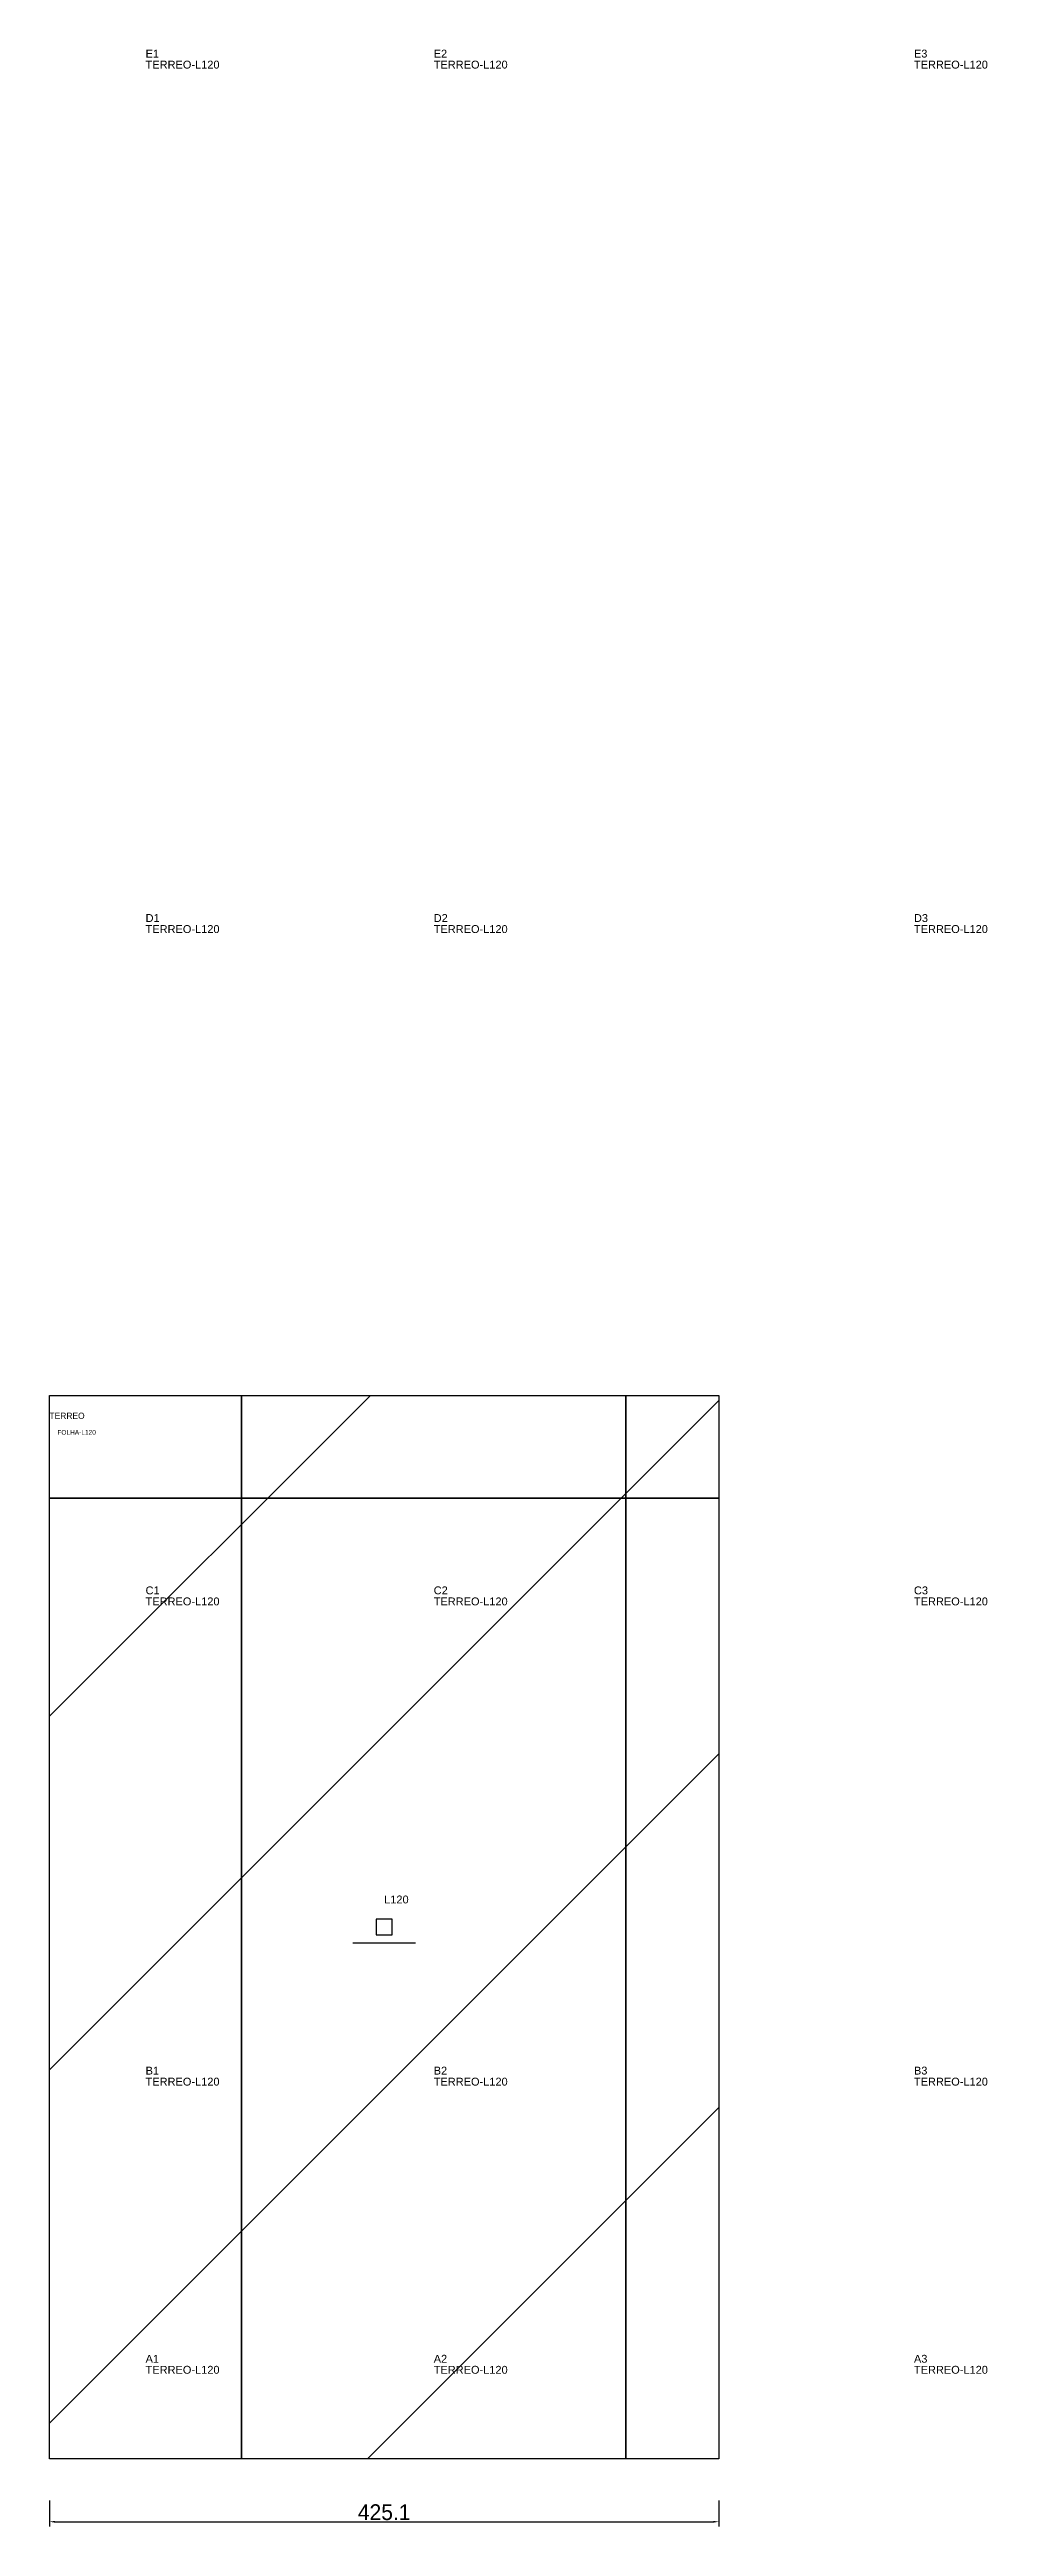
# Model space of a CAD drawing. Header units: metres. Extents: x 222 to 818, y -517 to 1056.
import ezdxf

# ---------------------------------------------------------------- set-up
doc = ezdxf.new("R2010")
doc.units = ezdxf.units.M
for name, color, linetype in [('3', 3, 'CONTINUOUS'), ('AUX00', 7, 'CONTINUOUS'), ('COTA', 241, 'CONTINUOUS'), ('FOLHA', 255, 'CONTINUOUS'), ('Hachura', 251, 'CONTINUOUS'), ('NOMENCLATURA', 7, 'CONTINUOUS'), ('Nível', 160, 'CONTINUOUS'), ('Painéis', 200, 'CONTINUOUS'), ('Pilares', 5, 'CONTINUOUS'), ('SARR_2.2x7', 40, 'CONTINUOUS')]:
    doc.layers.add(name, color=color, linetype=linetype)
doc.styles.add('ARIAL', font='Arial.ttf')
doc.styles.add('STR_STANDARD', font='arial.ttf')
doc.dimstyles.new('EZ DXF', dxfattribs={"dimtxt": 10, "dimasz": 3.5, "dimexe": 3, "dimexo": 1.5, "dimgap": 1, "dimtad": 1, "dimdec": 1, "dimdsep": 46, "dimcen": 2.5, "dimazin": 3, "dimtfac": 1, "dimtmove": 0, "dimatfit": 3})

msp = doc.modelspace()

# ---------------------------------------------------------------- hatches: boundary and pattern name
at = {"layer": 'Hachura'}
h = msp.add_hatch(dxfattribs=at)
h.set_pattern_fill('ANSI31', scale=50)
h.paths.add_polyline_path([(222.2, 201.5), (647.26, 201.5), (647.26, -473.87), (222.2, -473.87)])
h = msp.add_hatch(dxfattribs=at)
h.set_pattern_fill('ANSI31', scale=50)
h.paths.add_polyline_path([(222.2, 201.5), (647.26, 201.5), (647.26, -473.87), (222.2, -473.87)])

# ---------------------------------------------------------------- linework, layer by layer
at = {"layer": '3'}
for points in [[(344.2, -473.87), (344.2, 201.5)], [(344.2, -473.87), (344.2, 201.5)], [(588.2, -473.87), (588.2, 201.5)], [(588.2, -473.87), (588.2, 201.5)], [(222.2, 136.13), (647.26, 136.13)], [(222.2, 136.13), (647.26, 136.13)]]:
    msp.add_lwpolyline(points, close=True, dxfattribs=at)
at = {"layer": 'Painéis', "color": 200}
for p, q in [((222.2, 201.5), (647.26, 201.5)), ((222.2, -473.87), (222.2, 201.5)), ((222.2, 201.5), (647.26, 201.5)), ((222.2, -473.87), (222.2, 201.5)), ((647.26, 201.5), (647.26, -473.87)), ((647.26, 201.5), (647.26, -473.87)), ((647.26, -473.87), (222.2, -473.87)), ((647.26, -473.87), (222.2, -473.87))]:
    msp.add_line(p, q, dxfattribs=at)
at = {"layer": 'Pilares'}
msp.add_lwpolyline([(429.73, -141.18), (439.73, -141.18), (439.73, -131.18), (429.73, -131.18)], close=True, dxfattribs=at)
msp.add_lwpolyline([(429.73, -141.18), (439.73, -141.18), (439.73, -131.18), (429.73, -131.18)], close=True, dxfattribs=at)
at = {"layer": 'SARR_2.2x7'}
msp.add_line((414.73, -146.18), (454.73, -146.18), dxfattribs=at)
msp.add_line((414.73, -146.18), (454.73, -146.18), dxfattribs=at)

# ---------------------------------------------------------------- texts
at = {"layer": '3', "style": 'STR_STANDARD'}
for s, p in [('E1', (283.2, 1051.13)), ('E1', (283.2, 1051.13)), ('E2', (466.2, 1051.13)), ('E2', (466.2, 1051.13)), ('E3', (771.2, 1051.13)), ('E3', (771.2, 1051.13)), ('D1', (283.2, 502.13)), ('D1', (283.2, 502.13)), ('D2', (466.2, 502.13)), ('D2', (466.2, 502.13)), ('D3', (771.2, 502.13)), ('D3', (771.2, 502.13)), ('C1', (283.2, 75.13)), ('C1', (283.2, 75.13)), ('C2', (466.2, 75.13)), ('C2', (466.2, 75.13)), ('C3', (771.2, 75.13)), ('C3', (771.2, 75.13)), ('B1', (283.2, -229.87)), ('B1', (283.2, -229.87)), ('B2', (466.2, -229.87)), ('B2', (466.2, -229.87)), ('B3', (771.2, -229.87)), ('B3', (771.2, -229.87)), ('A1', (283.2, -412.87)), ('A1', (283.2, -412.87)), ('A2', (466.2, -412.87)), ('A2', (466.2, -412.87)), ('A3', (771.2, -412.87)), ('A3', (771.2, -412.87))]:
    msp.add_text(s, height=5, dxfattribs=at).set_placement(p)
at = {"layer": 'AUX00', "style": 'STR_STANDARD'}
for p in [(283.2, 1044.13), (283.2, 1044.13), (466.2, 1044.13), (466.2, 1044.13), (771.2, 1044.13), (771.2, 1044.13), (283.2, 495.13), (283.2, 495.13), (466.2, 495.13), (466.2, 495.13), (771.2, 495.13), (771.2, 495.13), (283.2, 68.13), (283.2, 68.13), (466.2, 68.13), (466.2, 68.13), (771.2, 68.13), (771.2, 68.13), (283.2, -236.87), (283.2, -236.87), (466.2, -236.87), (466.2, -236.87), (771.2, -236.87), (771.2, -236.87), (283.2, -419.87), (283.2, -419.87), (466.2, -419.87), (466.2, -419.87), (771.2, -419.87), (771.2, -419.87)]:
    msp.add_text('TERREO-L120', height=5, dxfattribs=at).set_placement(p)
at = {"layer": 'FOLHA'}
msp.add_text('FOLHA-L120', height=3, dxfattribs=at).set_placement((227.2, 176.5))
msp.add_text('FOLHA-L120', height=3, dxfattribs=at).set_placement((227.2, 176.5))
at = {"layer": 'NOMENCLATURA', "insert": (434.73, -116.18), "char_height": 5, "attachment_point": 1, "style": 'ARIAL'}
msp.add_mtext('L120', dxfattribs=at)
msp.add_mtext('L120', dxfattribs=at)
at = {"layer": 'Nível'}
msp.add_text('TERREO', height=4, dxfattribs=at).set_placement((222.2, 186.5))
msp.add_text('TERREO', height=4, dxfattribs=at).set_placement((222.2, 186.5))

# ---------------------------------------------------------------- dimensions: what is measured, and where the dimension line sits
at = {"layer": 'COTA'}
msp.add_linear_dim(base=(222.2, -513.87), p1=(222.2, -498.87), p2=(647.26, -498.87), dimstyle='EZ DXF', dxfattribs=at).render()
msp.add_linear_dim(base=(222.2, -513.87), p1=(222.2, -498.87), p2=(647.26, -498.87), dimstyle='EZ DXF', dxfattribs=at).render()

doc.saveas('drawing.dxf')
